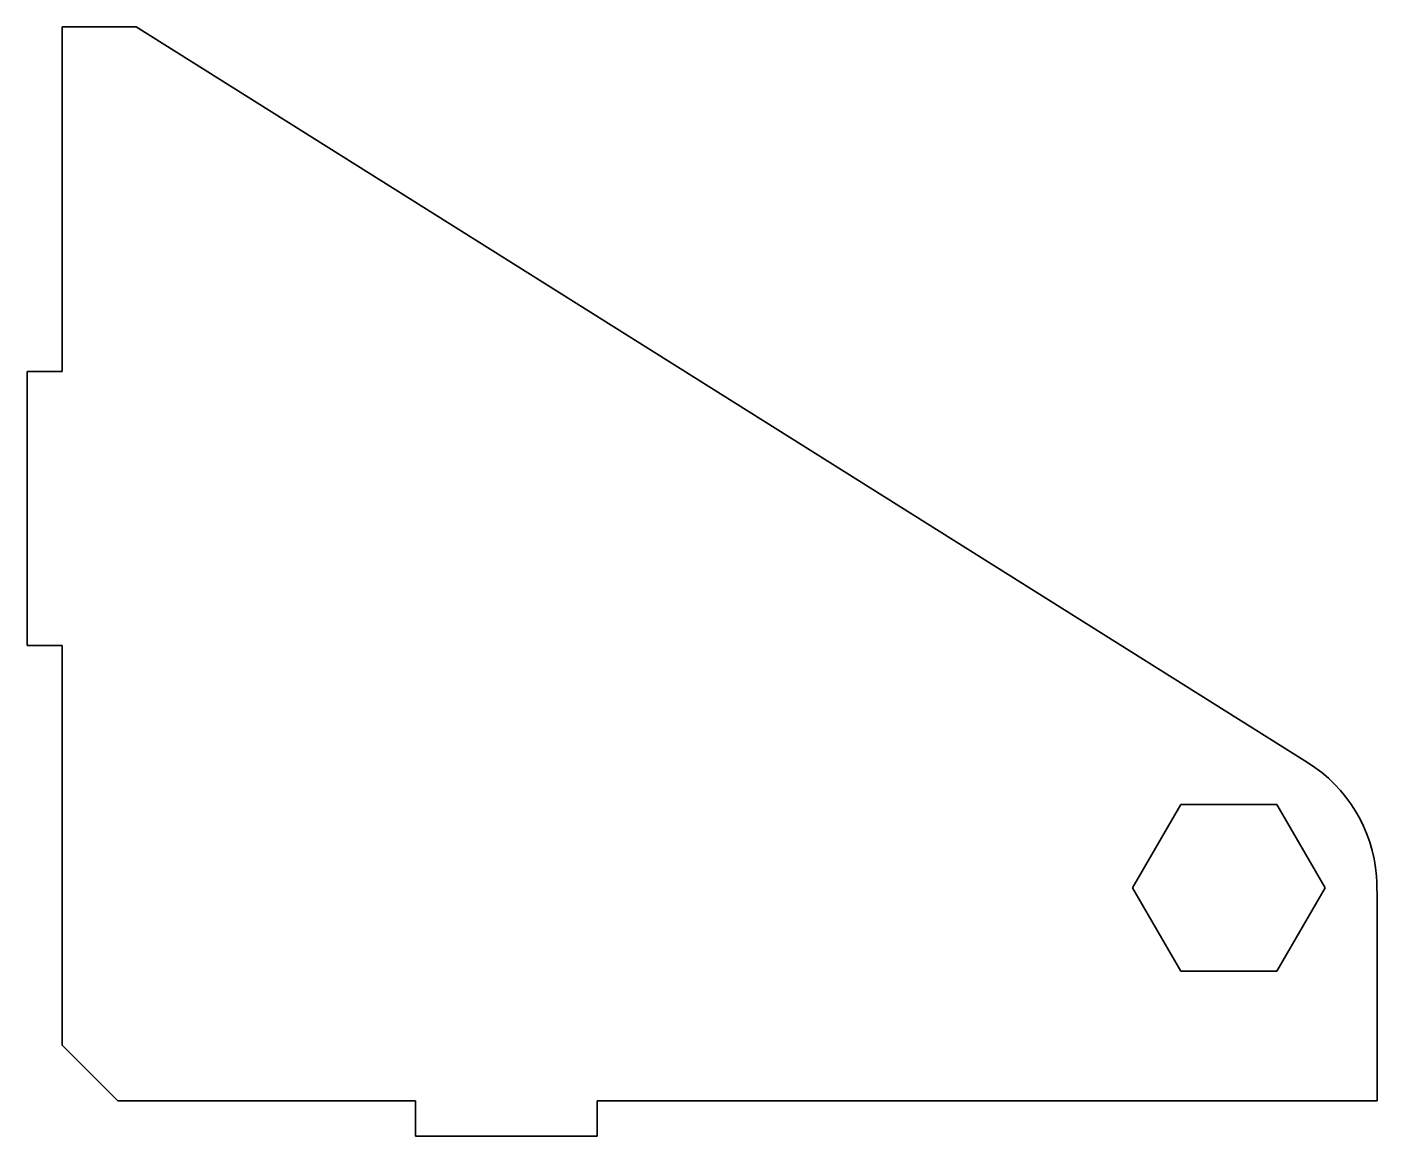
# Model space of a CAD drawing. Header units: millimetres. Extents: x 0 to 72.9, y 0 to 59.9.
import ezdxf

# ---------------------------------------------------------------- set-up
doc = ezdxf.new("R2010")
doc.units = ezdxf.units.MM
doc.layers.add('SIMUMAK Visible (ISO)', color=7, linetype='Continuous', lineweight=35)

# ---------------------------------------------------------------- blocks, each defined once
blk = doc.blocks.new('SIL-026-KTV3-02_Sheet_6_SIL-026-KTV3-02')
at = {"layer": 'SIMUMAK Visible (ISO)'}
for p, q in [((-34.55, 11.35), (-34.55, 29.95)), ((-34.55, 29.95), (-30.55, 29.95)), ((32.705, -9.775), (-30.55, 29.95)), ((-36.45, -3.45), (-36.45, 11.35)), ((-36.45, 11.35), (-34.55, 11.35)), ((-34.55, -3.45), (-36.45, -3.45)), ((-34.55, -25.05), (-34.55, -3.45)), ((23.254, -16.55), (25.852, -12.05)), ((25.852, -12.05), (31.048, -12.05)), ((31.048, -12.05), (33.646, -16.55)), ((25.852, -21.05), (23.254, -16.55)), ((33.646, -16.55), (31.048, -21.05)), ((36.45, -16.787), (36.45, -28.05)), ((31.048, -21.05), (25.852, -21.05)), ((-31.55, -28.05), (-34.55, -25.05)), ((-15.47, -28.05), (-31.55, -28.05)), ((-15.47, -29.95), (-15.47, -28.05)), ((36.45, -28.05), (-5.67, -28.05)), ((-5.67, -28.05), (-5.67, -29.95)), ((-5.67, -29.95), (-15.47, -29.95))]:
    blk.add_line(p, q, dxfattribs=at)
blk.add_arc((28.45, -16.55), 8, 4.59773, 57.87035, dxfattribs=at)
at = {"layer": 'SIMUMAK Visible (ISO)', "extrusion": (0, 0, -1)}
blk.add_arc((-21.45, -16.787), 15, 176.64271, 180, dxfattribs=at)

msp = doc.modelspace()

# ---------------------------------------------------------------- block references
msp.add_blockref('SIL-026-KTV3-02_Sheet_6_SIL-026-KTV3-02', (36.45, 29.95))

doc.saveas('drawing.dxf')
